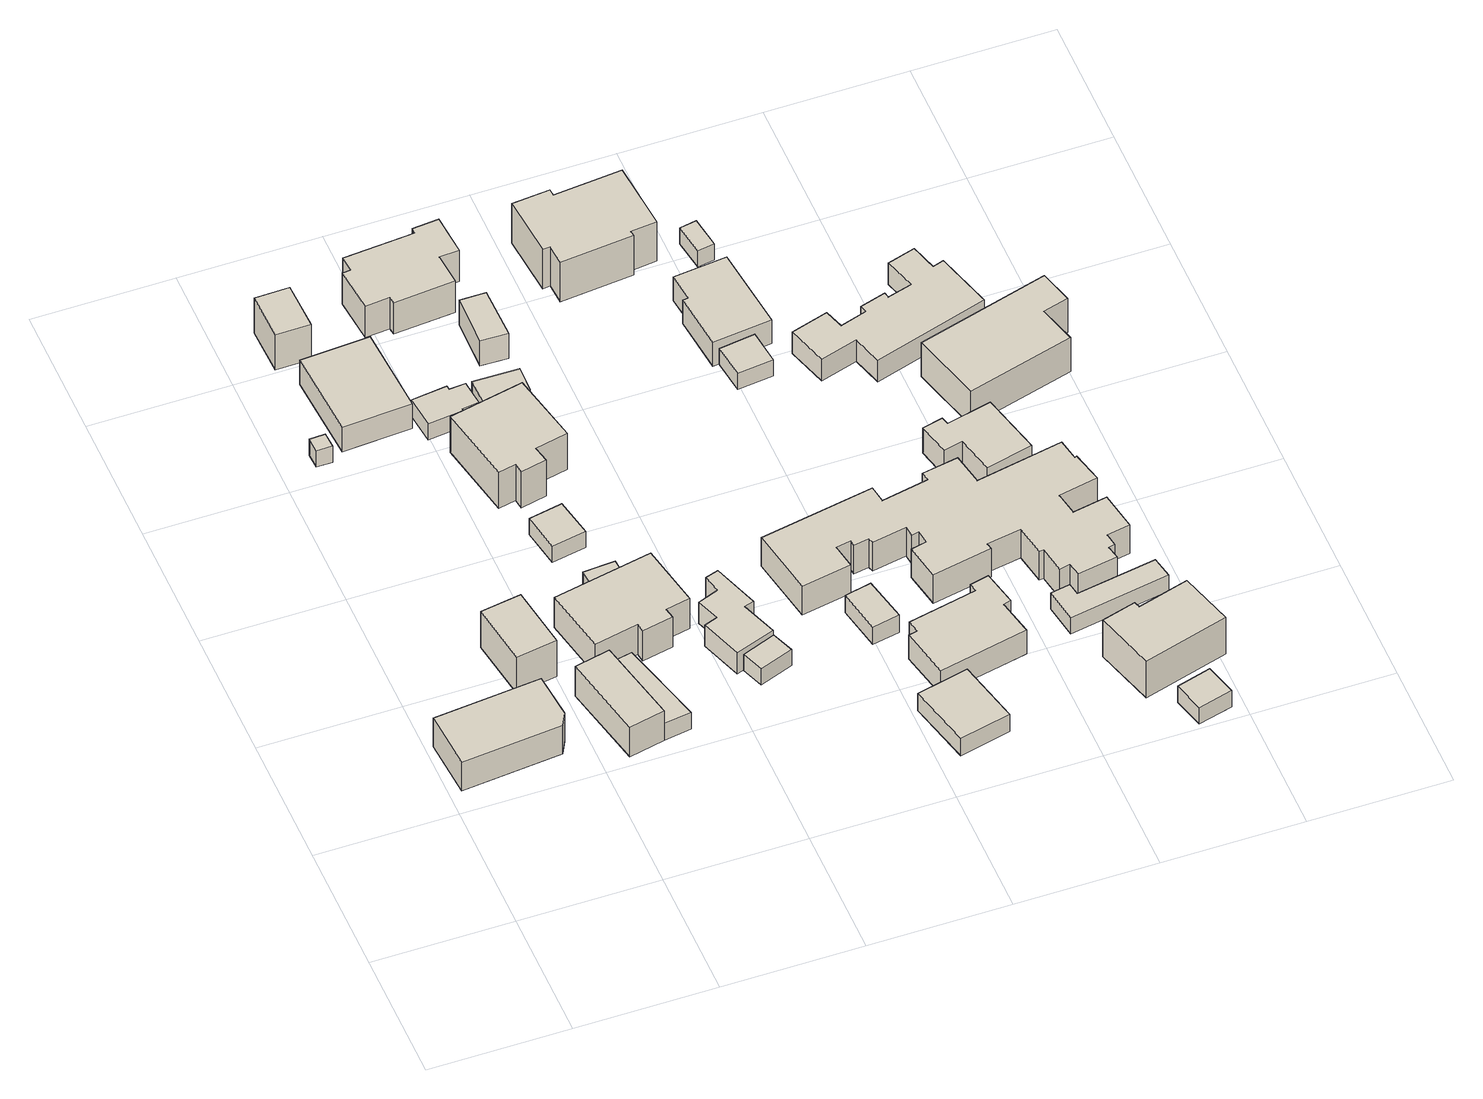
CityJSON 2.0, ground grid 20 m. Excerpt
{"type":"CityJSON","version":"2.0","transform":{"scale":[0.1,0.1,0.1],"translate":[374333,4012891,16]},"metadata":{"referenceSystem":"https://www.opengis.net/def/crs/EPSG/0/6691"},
"CityObjects":{
"building1":{"type":"Building","attributes":{"枝番":1,"利根川水系渡良瀬川洪水浸水想定区域（計画規模）.規模":"L1","利根川水系渡良瀬川洪水浸水想定区域（計画規模）.浸水ランク":"1","利根川水系渡良瀬川洪水浸水想定区域（計画規模）.浸水深":0.09,"利根川水系渡良瀬川洪水浸水想定区域（想定最大規模）.規模":"L2","利根川水系渡良瀬川洪水浸水想定区域（想定最大規模）.浸水ランク":"2","利根川水系渡良瀬川洪水浸水想定区域（想定最大規模）.浸水深":1.22,"利根川水系渡良瀬川洪水浸水想定区域（想定最大規模）.継続時間":89.5,"利根川水系利根川洪水浸水想定区域（計画規模）.規模":"L1","利根川水系利根川洪水浸水想定区域（計画規模）.浸水ランク":"2","利根川水系利根川洪水浸水想定区域（計画規模）.浸水深":2.2,"利根川水系利根川洪水浸水想定区域（想定最大規模）.規模":"L2","利根川水系利根川洪水浸水想定区域（想定最大規模）.浸水ランク":"3","利根川水系利根川洪水浸水想定区域（想定最大規模）.浸水深":4.43,"usage":"411","measuredHeight":7.5,"BuildingDetails.prefecture":"10","BuildingDetails.city":"10207","BuildingDetails.surveyYear":2016},"geometry":[{"type":"Solid","lod":"1","boundaries":[[[[0,1,2,3,4]],[[3,5,6,4]],[[2,7,5,3]],[[1,8,7,2]],[[0,9,8,1]],[[4,6,9,0]],[[5,7,8,9,6]]]]}]},
"building2":{"type":"Building","attributes":{"枝番":1,"利根川水系渡良瀬川洪水浸水想定区域（計画規模）.規模":"L1","利根川水系渡良瀬川洪水浸水想定区域（計画規模）.浸水ランク":"1","利根川水系渡良瀬川洪水浸水想定区域（計画規模）.浸水深":0.26,"利根川水系渡良瀬川洪水浸水想定区域（想定最大規模）.規模":"L2","利根川水系渡良瀬川洪水浸水想定区域（想定最大規模）.浸水ランク":"2","利根川水系渡良瀬川洪水浸水想定区域（想定最大規模）.浸水深":1.82,"利根川水系渡良瀬川洪水浸水想定区域（想定最大規模）.継続時間":138.4,"利根川水系利根川洪水浸水想定区域（計画規模）.規模":"L1","利根川水系利根川洪水浸水想定区域（計画規模）.浸水ランク":"2","利根川水系利根川洪水浸水想定区域（計画規模）.浸水深":2.8,"利根川水系利根川洪水浸水想定区域（想定最大規模）.規模":"L2","利根川水系利根川洪水浸水想定区域（想定最大規模）.浸水ランク":"4","利根川水系利根川洪水浸水想定区域（想定最大規模）.浸水深":5.03,"usage":"411","measuredHeight":7.1,"BuildingDetails.prefecture":"10","BuildingDetails.city":"10207","BuildingDetails.surveyYear":2016},"geometry":[{"type":"Solid","lod":"1","boundaries":[[[[10,11,12,13]],[[12,14,15,13]],[[11,16,14,12]],[[10,17,16,11]],[[13,15,17,10]],[[14,16,17,15]]]]}]},
"building3":{"type":"Building","attributes":{"枝番":1,"利根川水系渡良瀬川洪水浸水想定区域（計画規模）.規模":"L1","利根川水系渡良瀬川洪水浸水想定区域（計画規模）.浸水ランク":"1","利根川水系渡良瀬川洪水浸水想定区域（計画規模）.浸水深":0.4,"利根川水系渡良瀬川洪水浸水想定区域（想定最大規模）.規模":"L2","利根川水系渡良瀬川洪水浸水想定区域（想定最大規模）.浸水ランク":"2","利根川水系渡良瀬川洪水浸水想定区域（想定最大規模）.浸水深":1.82,"利根川水系渡良瀬川洪水浸水想定区域（想定最大規模）.継続時間":142.8,"利根川水系利根川洪水浸水想定区域（計画規模）.規模":"L1","利根川水系利根川洪水浸水想定区域（計画規模）.浸水ランク":"2","利根川水系利根川洪水浸水想定区域（計画規模）.浸水深":2.8,"利根川水系利根川洪水浸水想定区域（想定最大規模）.規模":"L2","利根川水系利根川洪水浸水想定区域（想定最大規模）.浸水ランク":"4","利根川水系利根川洪水浸水想定区域（想定最大規模）.浸水深":5.03,"BuildingDetails.prefecture":"10","BuildingDetails.city":"10207"},"geometry":[{"type":"Solid","lod":"1","boundaries":[[[[18,19,20,21]],[[20,22,23,21]],[[19,24,22,20]],[[18,25,24,19]],[[21,23,25,18]],[[22,24,25,23]]]]}]},
"building4":{"type":"Building","attributes":{"枝番":1,"利根川水系渡良瀬川洪水浸水想定区域（想定最大規模）.規模":"L2","利根川水系渡良瀬川洪水浸水想定区域（想定最大規模）.浸水ランク":"2","利根川水系渡良瀬川洪水浸水想定区域（想定最大規模）.浸水深":1.12,"利根川水系渡良瀬川洪水浸水想定区域（想定最大規模）.継続時間":89.5,"利根川水系利根川洪水浸水想定区域（計画規模）.規模":"L1","利根川水系利根川洪水浸水想定区域（計画規模）.浸水ランク":"2","利根川水系利根川洪水浸水想定区域（計画規模）.浸水深":2.1,"利根川水系利根川洪水浸水想定区域（想定最大規模）.規模":"L2","利根川水系利根川洪水浸水想定区域（想定最大規模）.浸水ランク":"3","利根川水系利根川洪水浸水想定区域（想定最大規模）.浸水深":4.33,"usage":"411","measuredHeight":6.2,"BuildingDetails.prefecture":"10","BuildingDetails.city":"10207","BuildingDetails.surveyYear":2016},"geometry":[{"type":"Solid","lod":"1","boundaries":[[[[26,27,28,29]],[[28,30,31,29]],[[27,32,30,28]],[[26,33,32,27]],[[29,31,33,26]],[[30,32,33,31]]]]}]},
"building5":{"type":"Building","attributes":{"枝番":1,"利根川水系渡良瀬川洪水浸水想定区域（想定最大規模）.規模":"L2","利根川水系渡良瀬川洪水浸水想定区域（想定最大規模）.浸水ランク":"2","利根川水系渡良瀬川洪水浸水想定区域（想定最大規模）.浸水深":1.22,"利根川水系渡良瀬川洪水浸水想定区域（想定最大規模）.継続時間":89.5,"利根川水系利根川洪水浸水想定区域（計画規模）.規模":"L1","利根川水系利根川洪水浸水想定区域（計画規模）.浸水ランク":"2","利根川水系利根川洪水浸水想定区域（計画規模）.浸水深":2.2,"利根川水系利根川洪水浸水想定区域（想定最大規模）.規模":"L2","利根川水系利根川洪水浸水想定区域（想定最大規模）.浸水ランク":"3","利根川水系利根川洪水浸水想定区域（想定最大規模）.浸水深":4.43,"usage":"411","measuredHeight":3.5,"BuildingDetails.prefecture":"10","BuildingDetails.city":"10207","BuildingDetails.surveyYear":2016},"geometry":[{"type":"Solid","lod":"1","boundaries":[[[[27,34,35,28]],[[35,36,37,28]],[[34,38,36,35]],[[27,39,38,34]],[[28,37,39,27]],[[36,38,39,37]]]]}]},
"building6":{"type":"Building","attributes":{"枝番":1,"利根川水系渡良瀬川洪水浸水想定区域（計画規模）.規模":"L1","利根川水系渡良瀬川洪水浸水想定区域（計画規模）.浸水ランク":"1","利根川水系渡良瀬川洪水浸水想定区域（計画規模）.浸水深":0.33,"利根川水系渡良瀬川洪水浸水想定区域（想定最大規模）.規模":"L2","利根川水系渡良瀬川洪水浸水想定区域（想定最大規模）.浸水ランク":"2","利根川水系渡良瀬川洪水浸水想定区域（想定最大規模）.浸水深":1.72,"利根川水系渡良瀬川洪水浸水想定区域（想定最大規模）.継続時間":103.8,"利根川水系利根川洪水浸水想定区域（計画規模）.規模":"L1","利根川水系利根川洪水浸水想定区域（計画規模）.浸水ランク":"2","利根川水系利根川洪水浸水想定区域（計画規模）.浸水深":2.7,"利根川水系利根川洪水浸水想定区域（想定最大規模）.規模":"L2","利根川水系利根川洪水浸水想定区域（想定最大規模）.浸水ランク":"3","利根川水系利根川洪水浸水想定区域（想定最大規模）.浸水深":4.93,"usage":"411","measuredHeight":7.7,"BuildingDetails.prefecture":"10","BuildingDetails.city":"10207","BuildingDetails.surveyYear":2016},"geometry":[{"type":"Solid","lod":"1","boundaries":[[[[40,41,42,43]],[[42,44,45,43]],[[41,46,44,42]],[[40,47,46,41]],[[43,45,47,40]],[[44,46,47,45]]]]}]},
"building7":{"type":"Building","attributes":{"枝番":1,"利根川水系渡良瀬川洪水浸水想定区域（計画規模）.規模":"L1","利根川水系渡良瀬川洪水浸水想定区域（計画規模）.浸水ランク":"1","利根川水系渡良瀬川洪水浸水想定区域（計画規模）.浸水深":0.13,"利根川水系渡良瀬川洪水浸水想定区域（想定最大規模）.規模":"L2","利根川水系渡良瀬川洪水浸水想定区域（想定最大規模）.浸水ランク":"2","利根川水系渡良瀬川洪水浸水想定区域（想定最大規模）.浸水深":1.52,"利根川水系渡良瀬川洪水浸水想定区域（想定最大規模）.継続時間":103.8,"利根川水系利根川洪水浸水想定区域（計画規模）.規模":"L1","利根川水系利根川洪水浸水想定区域（計画規模）.浸水ランク":"2","利根川水系利根川洪水浸水想定区域（計画規模）.浸水深":2.5,"利根川水系利根川洪水浸水想定区域（想定最大規模）.規模":"L2","利根川水系利根川洪水浸水想定区域（想定最大規模）.浸水ランク":"3","利根川水系利根川洪水浸水想定区域（想定最大規模）.浸水深":4.73,"usage":"411","measuredHeight":5.7,"BuildingDetails.prefecture":"10","BuildingDetails.city":"10207","BuildingDetails.surveyYear":2016},"geometry":[{"type":"Solid","lod":"1","boundaries":[[[[48,49,50,51]],[[50,52,53,51]],[[49,54,52,50]],[[48,55,54,49]],[[51,53,55,48]],[[52,54,55,53]]]]}]},
"building8":{"type":"Building","attributes":{"枝番":1,"利根川水系渡良瀬川洪水浸水想定区域（計画規模）.規模":"L1","利根川水系渡良瀬川洪水浸水想定区域（計画規模）.浸水ランク":"1","利根川水系渡良瀬川洪水浸水想定区域（計画規模）.浸水深":0.06,"利根川水系渡良瀬川洪水浸水想定区域（想定最大規模）.規模":"L2","利根川水系渡良瀬川洪水浸水想定区域（想定最大規模）.浸水ランク":"2","利根川水系渡良瀬川洪水浸水想定区域（想定最大規模）.浸水深":1.62,"利根川水系渡良瀬川洪水浸水想定区域（想定最大規模）.継続時間":106.3,"利根川水系利根川洪水浸水想定区域（計画規模）.規模":"L1","利根川水系利根川洪水浸水想定区域（計画規模）.浸水ランク":"2","利根川水系利根川洪水浸水想定区域（計画規模）.浸水深":2.6,"利根川水系利根川洪水浸水想定区域（想定最大規模）.規模":"L2","利根川水系利根川洪水浸水想定区域（想定最大規模）.浸水ランク":"3","利根川水系利根川洪水浸水想定区域（想定最大規模）.浸水深":4.83,"usage":"411","measuredHeight":7.8,"BuildingDetails.prefecture":"10","BuildingDetails.city":"10207","BuildingDetails.surveyYear":2016},"geometry":[{"type":"Solid","lod":"1","boundaries":[[[[56,57,58,59,60,61,62,63]],[[62,64,65,63]],[[61,66,64,62]],[[60,67,66,61]],[[59,68,67,60]],[[58,69,68,59]],[[57,70,69,58]],[[56,71,70,57]],[[63,65,71,56]],[[64,66,67,68,69,70,71,65]]]]}]},
"building9":{"type":"Building","attributes":{"枝番":1,"利根川水系渡良瀬川洪水浸水想定区域（計画規模）.規模":"L1","利根川水系渡良瀬川洪水浸水想定区域（計画規模）.浸水ランク":"1","利根川水系渡良瀬川洪水浸水想定区域（計画規模）.浸水深":0.17,"利根川水系渡良瀬川洪水浸水想定区域（想定最大規模）.規模":"L2","利根川水系渡良瀬川洪水浸水想定区域（想定最大規模）.浸水ランク":"2","利根川水系渡良瀬川洪水浸水想定区域（想定最大規模）.浸水深":1.72,"利根川水系渡良瀬川洪水浸水想定区域（想定最大規模）.継続時間":106.3,"利根川水系利根川洪水浸水想定区域（計画規模）.規模":"L1","利根川水系利根川洪水浸水想定区域（計画規模）.浸水ランク":"2","利根川水系利根川洪水浸水想定区域（計画規模）.浸水深":2.7,"利根川水系利根川洪水浸水想定区域（想定最大規模）.規模":"L2","利根川水系利根川洪水浸水想定区域（想定最大規模）.浸水ランク":"3","利根川水系利根川洪水浸水想定区域（想定最大規模）.浸水深":4.93,"measuredHeight":3.7,"BuildingDetails.prefecture":"10","BuildingDetails.city":"10207"},"geometry":[{"type":"Solid","lod":"1","boundaries":[[[[72,73,74,75]],[[74,76,77,75]],[[73,78,76,74]],[[72,79,78,73]],[[75,77,79,72]],[[76,78,79,77]]]]}]},
"building10":{"type":"Building","attributes":{"枝番":1,"利根川水系渡良瀬川洪水浸水想定区域（計画規模）.規模":"L1","利根川水系渡良瀬川洪水浸水想定区域（計画規模）.浸水ランク":"1","利根川水系渡良瀬川洪水浸水想定区域（計画規模）.浸水深":0.21,"利根川水系渡良瀬川洪水浸水想定区域（想定最大規模）.規模":"L2","利根川水系渡良瀬川洪水浸水想定区域（想定最大規模）.浸水ランク":"2","利根川水系渡良瀬川洪水浸水想定区域（想定最大規模）.浸水深":1.72,"利根川水系渡良瀬川洪水浸水想定区域（想定最大規模）.継続時間":138.4,"利根川水系利根川洪水浸水想定区域（計画規模）.規模":"L1","利根川水系利根川洪水浸水想定区域（計画規模）.浸水ランク":"2","利根川水系利根川洪水浸水想定区域（計画規模）.浸水深":2.7,"利根川水系利根川洪水浸水想定区域（想定最大規模）.規模":"L2","利根川水系利根川洪水浸水想定区域（想定最大規模）.浸水ランク":"3","利根川水系利根川洪水浸水想定区域（想定最大規模）.浸水深":4.93,"usage":"411","BuildingDetails.prefecture":"10","BuildingDetails.city":"10207","BuildingDetails.surveyYear":2016},"geometry":[{"type":"Solid","lod":"1","boundaries":[[[[80,81,82,83]],[[82,84,85,83]],[[81,86,84,82]],[[80,87,86,81]],[[83,85,87,80]],[[84,86,87,85]]]]}]},
"building11":{"type":"Building","attributes":{"枝番":1,"利根川水系渡良瀬川洪水浸水想定区域（計画規模）.規模":"L1","利根川水系渡良瀬川洪水浸水想定区域（計画規模）.浸水ランク":"1","利根川水系渡良瀬川洪水浸水想定区域（計画規模）.浸水深":0.02,"利根川水系渡良瀬川洪水浸水想定区域（想定最大規模）.規模":"L2","利根川水系渡良瀬川洪水浸水想定区域（想定最大規模）.浸水ランク":"2","利根川水系渡良瀬川洪水浸水想定区域（想定最大規模）.浸水深":1.42,"利根川水系渡良瀬川洪水浸水想定区域（想定最大規模）.継続時間":142.8,"利根川水系利根川洪水浸水想定区域（計画規模）.規模":"L1","利根川水系利根川洪水浸水想定区域（計画規模）.浸水ランク":"2","利根川水系利根川洪水浸水想定区域（計画規模）.浸水深":2.4,"利根川水系利根川洪水浸水想定区域（想定最大規模）.規模":"L2","利根川水系利根川洪水浸水想定区域（想定最大規模）.浸水ランク":"3","利根川水系利根川洪水浸水想定区域（想定最大規模）.浸水深":4.63,"usage":"411","measuredHeight":3.2,"BuildingDetails.prefecture":"10","BuildingDetails.city":"10207","BuildingDetails.surveyYear":2016},"geometry":[{"type":"Solid","lod":"1","boundaries":[[[[88,89,90,91,92,93,94,95]],[[94,96,97,95]],[[93,98,96,94]],[[92,99,98,93]],[[91,100,99,92]],[[90,101,100,91]],[[89,102,101,90]],[[88,103,102,89]],[[95,97,103,88]],[[96,98,99,100,101,102,103,97]]]]}]},
"building12":{"type":"Building","attributes":{"枝番":1,"利根川水系渡良瀬川洪水浸水想定区域（計画規模）.規模":"L1","利根川水系渡良瀬川洪水浸水想定区域（計画規模）.浸水ランク":"1","利根川水系渡良瀬川洪水浸水想定区域（計画規模）.浸水深":0.02,"利根川水系渡良瀬川洪水浸水想定区域（想定最大規模）.規模":"L2","利根川水系渡良瀬川洪水浸水想定区域（想定最大規模）.浸水ランク":"2","利根川水系渡良瀬川洪水浸水想定区域（想定最大規模）.浸水深":1.32,"利根川水系渡良瀬川洪水浸水想定区域（想定最大規模）.継続時間":142.8,"利根川水系利根川洪水浸水想定区域（計画規模）.規模":"L1","利根川水系利根川洪水浸水想定区域（計画規模）.浸水ランク":"2","利根川水系利根川洪水浸水想定区域（計画規模）.浸水深":2.3,"利根川水系利根川洪水浸水想定区域（想定最大規模）.規模":"L2","利根川水系利根川洪水浸水想定区域（想定最大規模）.浸水ランク":"3","利根川水系利根川洪水浸水想定区域（想定最大規模）.浸水深":4.53,"usage":"411","measuredHeight":7.8,"BuildingDetails.prefecture":"10","BuildingDetails.city":"10207","BuildingDetails.surveyYear":2016},"geometry":[{"type":"Solid","lod":"1","boundaries":[[[[104,105,106,107,108,109,110,111]],[[110,112,113,111]],[[109,114,112,110]],[[108,115,114,109]],[[107,116,115,108]],[[106,117,116,107]],[[105,118,117,106]],[[104,119,118,105]],[[111,113,119,104]],[[112,114,115,116,117,118,119,113]]]]}]},
"building13":{"type":"Building","attributes":{"枝番":1,"利根川水系渡良瀬川洪水浸水想定区域（想定最大規模）.規模":"L2","利根川水系渡良瀬川洪水浸水想定区域（想定最大規模）.浸水ランク":"2","利根川水系渡良瀬川洪水浸水想定区域（想定最大規模）.浸水深":1.22,"利根川水系渡良瀬川洪水浸水想定区域（想定最大規模）.継続時間":91.2,"利根川水系利根川洪水浸水想定区域（計画規模）.規模":"L1","利根川水系利根川洪水浸水想定区域（計画規模）.浸水ランク":"2","利根川水系利根川洪水浸水想定区域（計画規模）.浸水深":2.2,"利根川水系利根川洪水浸水想定区域（想定最大規模）.規模":"L2","利根川水系利根川洪水浸水想定区域（想定最大規模）.浸水ランク":"3","利根川水系利根川洪水浸水想定区域（想定最大規模）.浸水深":4.43,"BuildingDetails.prefecture":"10","BuildingDetails.city":"10207"},"geometry":[{"type":"Solid","lod":"1","boundaries":[[[[120,121,122,123]],[[122,124,125,123]],[[121,126,124,122]],[[120,127,126,121]],[[123,125,127,120]],[[124,126,127,125]]]]}]},
"building14":{"type":"Building","attributes":{"枝番":1,"利根川水系渡良瀬川洪水浸水想定区域（想定最大規模）.規模":"L2","利根川水系渡良瀬川洪水浸水想定区域（想定最大規模）.浸水ランク":"2","利根川水系渡良瀬川洪水浸水想定区域（想定最大規模）.浸水深":1.32,"利根川水系渡良瀬川洪水浸水想定区域（想定最大規模）.継続時間":91.2,"利根川水系利根川洪水浸水想定区域（計画規模）.規模":"L1","利根川水系利根川洪水浸水想定区域（計画規模）.浸水ランク":"2","利根川水系利根川洪水浸水想定区域（計画規模）.浸水深":2.3,"利根川水系利根川洪水浸水想定区域（想定最大規模）.規模":"L2","利根川水系利根川洪水浸水想定区域（想定最大規模）.浸水ランク":"3","利根川水系利根川洪水浸水想定区域（想定最大規模）.浸水深":4.53,"usage":"451","measuredHeight":4.3,"BuildingDetails.prefecture":"10","BuildingDetails.city":"10207","BuildingDetails.surveyYear":2016},"geometry":[{"type":"Solid","lod":"1","boundaries":[[[[128,129,130,131,132,133,134,135,136,137]],[[136,138,139,137]],[[135,140,138,136]],[[134,141,140,135]],[[133,142,141,134]],[[132,143,142,133]],[[131,144,143,132]],[[130,145,144,131]],[[129,146,145,130]],[[128,147,146,129]],[[137,139,147,128]],[[138,140,141,142,143,144,145,146,147,139]]]]}]},
"building15":{"type":"Building","attributes":{"枝番":1,"利根川水系渡良瀬川洪水浸水想定区域（計画規模）.規模":"L1","利根川水系渡良瀬川洪水浸水想定区域（想定最大規模）.規模":"L2","利根川水系渡良瀬川洪水浸水想定区域（想定最大規模）.浸水ランク":"2","利根川水系渡良瀬川洪水浸水想定区域（想定最大規模）.浸水深":1.42,"利根川水系渡良瀬川洪水浸水想定区域（想定最大規模）.継続時間":77.6,"利根川水系利根川洪水浸水想定区域（計画規模）.規模":"L1","利根川水系利根川洪水浸水想定区域（計画規模）.浸水ランク":"2","利根川水系利根川洪水浸水想定区域（計画規模）.浸水深":2.4,"利根川水系利根川洪水浸水想定区域（想定最大規模）.規模":"L2","利根川水系利根川洪水浸水想定区域（想定最大規模）.浸水ランク":"3","利根川水系利根川洪水浸水想定区域（想定最大規模）.浸水深":4.63,"usage":"411","measuredHeight":3.5,"BuildingDetails.prefecture":"10","BuildingDetails.city":"10207","BuildingDetails.surveyYear":2016},"geometry":[{"type":"Solid","lod":"1","boundaries":[[[[148,149,150,151]],[[150,152,153,151]],[[149,154,152,150]],[[148,155,154,149]],[[151,153,155,148]],[[152,154,155,153]]]]}]},
"building16":{"type":"Building","attributes":{"枝番":1,"利根川水系渡良瀬川洪水浸水想定区域（計画規模）.規模":"L1","利根川水系渡良瀬川洪水浸水想定区域（計画規模）.浸水ランク":"1","利根川水系渡良瀬川洪水浸水想定区域（計画規模）.浸水深":0.24,"利根川水系渡良瀬川洪水浸水想定区域（想定最大規模）.規模":"L2","利根川水系渡良瀬川洪水浸水想定区域（想定最大規模）.浸水ランク":"2","利根川水系渡良瀬川洪水浸水想定区域（想定最大規模）.浸水深":1.62,"利根川水系渡良瀬川洪水浸水想定区域（想定最大規模）.継続時間":103.8,"利根川水系利根川洪水浸水想定区域（計画規模）.規模":"L1","利根川水系利根川洪水浸水想定区域（計画規模）.浸水ランク":"2","利根川水系利根川洪水浸水想定区域（計画規模）.浸水深":2.6,"利根川水系利根川洪水浸水想定区域（想定最大規模）.規模":"L2","利根川水系利根川洪水浸水想定区域（想定最大規模）.浸水ランク":"3","利根川水系利根川洪水浸水想定区域（想定最大規模）.浸水深":4.83,"usage":"411","measuredHeight":7.5,"BuildingDetails.prefecture":"10","BuildingDetails.city":"10207","BuildingDetails.surveyYear":2016},"geometry":[{"type":"Solid","lod":"1","boundaries":[[[[156,157,158,159,160,161,162,163,164,165,166,167]],[[166,168,169,167]],[[165,170,168,166]],[[164,171,170,165]],[[163,172,171,164]],[[162,173,172,163]],[[161,174,173,162]],[[160,175,174,161]],[[159,176,175,160]],[[158,177,176,159]],[[157,178,177,158]],[[156,179,178,157]],[[167,169,179,156]],[[168,170,171,172,173,174,175,176,177,178,179,169]]]]}]},
"building17":{"type":"Building","attributes":{"枝番":1,"利根川水系渡良瀬川洪水浸水想定区域（想定最大規模）.規模":"L2","利根川水系渡良瀬川洪水浸水想定区域（想定最大規模）.浸水ランク":"2","利根川水系渡良瀬川洪水浸水想定区域（想定最大規模）.浸水深":1.32,"利根川水系渡良瀬川洪水浸水想定区域（想定最大規模）.継続時間":81.7,"利根川水系利根川洪水浸水想定区域（計画規模）.規模":"L1","利根川水系利根川洪水浸水想定区域（計画規模）.浸水ランク":"2","利根川水系利根川洪水浸水想定区域（計画規模）.浸水深":2.3,"利根川水系利根川洪水浸水想定区域（想定最大規模）.規模":"L2","利根川水系利根川洪水浸水想定区域（想定最大規模）.浸水ランク":"3","利根川水系利根川洪水浸水想定区域（想定最大規模）.浸水深":4.53,"usage":"411","measuredHeight":4.9,"BuildingDetails.prefecture":"10","BuildingDetails.city":"10207","BuildingDetails.surveyYear":2016},"geometry":[{"type":"Solid","lod":"1","boundaries":[[[[180,181,182,183]],[[182,184,185,183]],[[181,186,184,182]],[[180,187,186,181]],[[183,185,187,180]],[[184,186,187,185]]]]}]},
"building18":{"type":"Building","attributes":{"枝番":1,"利根川水系渡良瀬川洪水浸水想定区域（計画規模）.規模":"L1","利根川水系渡良瀬川洪水浸水想定区域（計画規模）.浸水ランク":"1","利根川水系渡良瀬川洪水浸水想定区域（計画規模）.浸水深":0.02,"利根川水系渡良瀬川洪水浸水想定区域（想定最大規模）.規模":"L2","利根川水系渡良瀬川洪水浸水想定区域（想定最大規模）.浸水ランク":"2","利根川水系渡良瀬川洪水浸水想定区域（想定最大規模）.浸水深":1.12,"利根川水系渡良瀬川洪水浸水想定区域（想定最大規模）.継続時間":94.5,"利根川水系利根川洪水浸水想定区域（計画規模）.規模":"L1","利根川水系利根川洪水浸水想定区域（計画規模）.浸水ランク":"2","利根川水系利根川洪水浸水想定区域（計画規模）.浸水深":2.1,"利根川水系利根川洪水浸水想定区域（想定最大規模）.規模":"L2","利根川水系利根川洪水浸水想定区域（想定最大規模）.浸水ランク":"3","利根川水系利根川洪水浸水想定区域（想定最大規模）.浸水深":4.33,"usage":"411","measuredHeight":4,"BuildingDetails.prefecture":"10","BuildingDetails.city":"10207","BuildingDetails.surveyYear":2016},"geometry":[{"type":"Solid","lod":"1","boundaries":[[[[188,189,190,191]],[[190,192,193,191]],[[189,194,192,190]],[[188,195,194,189]],[[191,193,195,188]],[[192,194,195,193]]]]}]},
"building19":{"type":"Building","attributes":{"枝番":1,"利根川水系渡良瀬川洪水浸水想定区域（想定最大規模）.規模":"L2","利根川水系渡良瀬川洪水浸水想定区域（想定最大規模）.浸水ランク":"2","利根川水系渡良瀬川洪水浸水想定区域（想定最大規模）.浸水深":0.92,"利根川水系渡良瀬川洪水浸水想定区域（想定最大規模）.継続時間":32,"利根川水系利根川洪水浸水想定区域（計画規模）.規模":"L1","利根川水系利根川洪水浸水想定区域（計画規模）.浸水ランク":"2","利根川水系利根川洪水浸水想定区域（計画規模）.浸水深":1.9,"利根川水系利根川洪水浸水想定区域（想定最大規模）.規模":"L2","利根川水系利根川洪水浸水想定区域（想定最大規模）.浸水ランク":"3","利根川水系利根川洪水浸水想定区域（想定最大規模）.浸水深":4.13,"usage":"411","measuredHeight":3.5,"BuildingDetails.prefecture":"10","BuildingDetails.city":"10207","BuildingDetails.surveyYear":2016},"geometry":[{"type":"Solid","lod":"1","boundaries":[[[[196,197,198,199]],[[198,200,201,199]],[[197,202,200,198]],[[196,203,202,197]],[[199,201,203,196]],[[200,202,203,201]]]]}]},
"building20":{"type":"Building","attributes":{"枝番":1,"利根川水系渡良瀬川洪水浸水想定区域（計画規模）.規模":"L1","利根川水系渡良瀬川洪水浸水想定区域（想定最大規模）.規模":"L2","利根川水系渡良瀬川洪水浸水想定区域（想定最大規模）.浸水ランク":"2","利根川水系渡良瀬川洪水浸水想定区域（想定最大規模）.浸水深":1.02,"利根川水系渡良瀬川洪水浸水想定区域（想定最大規模）.継続時間":32,"利根川水系利根川洪水浸水想定区域（計画規模）.規模":"L1","利根川水系利根川洪水浸水想定区域（計画規模）.浸水ランク":"2","利根川水系利根川洪水浸水想定区域（計画規模）.浸水深":2,"利根川水系利根川洪水浸水想定区域（想定最大規模）.規模":"L2","利根川水系利根川洪水浸水想定区域（想定最大規模）.浸水ランク":"3","利根川水系利根川洪水浸水想定区域（想定最大規模）.浸水深":4.23,"usage":"411","measuredHeight":7.3,"BuildingDetails.prefecture":"10","BuildingDetails.city":"10207","BuildingDetails.surveyYear":2016},"geometry":[{"type":"Solid","lod":"1","boundaries":[[[[204,205,206,207,208,209,210,211,212,213]],[[212,214,215,213]],[[211,216,214,212]],[[210,217,216,211]],[[209,218,217,210]],[[208,219,218,209]],[[207,220,219,208]],[[206,221,220,207]],[[205,222,221,206]],[[204,223,222,205]],[[213,215,223,204]],[[214,216,217,218,219,220,221,222,223,215]]]]}]},
"building21":{"type":"Building","attributes":{"枝番":1,"利根川水系渡良瀬川洪水浸水想定区域（計画規模）.規模":"L1","利根川水系渡良瀬川洪水浸水想定区域（計画規模）.浸水ランク":"1","利根川水系渡良瀬川洪水浸水想定区域（計画規模）.浸水深":0.06,"利根川水系渡良瀬川洪水浸水想定区域（想定最大規模）.規模":"L2","利根川水系渡良瀬川洪水浸水想定区域（想定最大規模）.浸水ランク":"2","利根川水系渡良瀬川洪水浸水想定区域（想定最大規模）.浸水深":1.22,"利根川水系渡良瀬川洪水浸水想定区域（想定最大規模）.継続時間":81.7,"利根川水系利根川洪水浸水想定区域（計画規模）.規模":"L1","利根川水系利根川洪水浸水想定区域（計画規模）.浸水ランク":"2","利根川水系利根川洪水浸水想定区域（計画規模）.浸水深":2.2,"利根川水系利根川洪水浸水想定区域（想定最大規模）.規模":"L2","利根川水系利根川洪水浸水想定区域（想定最大規模）.浸水ランク":"3","利根川水系利根川洪水浸水想定区域（想定最大規模）.浸水深":4.43,"usage":"411","measuredHeight":8.7,"BuildingDetails.prefecture":"10","BuildingDetails.city":"10207","BuildingDetails.surveyYear":2016},"geometry":[{"type":"Solid","lod":"1","boundaries":[[[[224,225,226,227,228,229,230,231,232,233]],[[232,234,235,233]],[[231,236,234,232]],[[230,237,236,231]],[[229,238,237,230]],[[228,239,238,229]],[[227,240,239,228]],[[226,241,240,227]],[[225,242,241,226]],[[224,243,242,225]],[[233,235,243,224]],[[234,236,237,238,239,240,241,242,243,235]]]]}]},
"building22":{"type":"Building","attributes":{"枝番":1,"利根川水系渡良瀬川洪水浸水想定区域（計画規模）.規模":"L1","利根川水系渡良瀬川洪水浸水想定区域（計画規模）.浸水ランク":"1","利根川水系渡良瀬川洪水浸水想定区域（計画規模）.浸水深":0.07,"利根川水系渡良瀬川洪水浸水想定区域（想定最大規模）.規模":"L2","利根川水系渡良瀬川洪水浸水想定区域（想定最大規模）.浸水ランク":"2","利根川水系渡良瀬川洪水浸水想定区域（想定最大規模）.浸水深":1.12,"利根川水系渡良瀬川洪水浸水想定区域（想定最大規模）.継続時間":20.4,"利根川水系利根川洪水浸水想定区域（計画規模）.規模":"L1","利根川水系利根川洪水浸水想定区域（計画規模）.浸水ランク":"2","利根川水系利根川洪水浸水想定区域（計画規模）.浸水深":2.1,"利根川水系利根川洪水浸水想定区域（想定最大規模）.規模":"L2","利根川水系利根川洪水浸水想定区域（想定最大規模）.浸水ランク":"3","利根川水系利根川洪水浸水想定区域（想定最大規模）.浸水深":4.33,"usage":"411","measuredHeight":7,"BuildingDetails.prefecture":"10","BuildingDetails.city":"10207","BuildingDetails.surveyYear":2016},"geometry":[{"type":"Solid","lod":"1","boundaries":[[[[244,245,246,247,248,249,250,251,252,253,254,255,256,257,258,259,260,261,262,263,264,265,266,267,268,269,270,271,272,273,274,275,276,277,278,279,280,281,282,283]],[[282,284,285,283]],[[281,286,284,282]],[[280,287,286,281]],[[279,288,287,280]],[[278,289,288,279]],[[277,290,289,278]],[[276,291,290,277]],[[275,292,291,276]],[[274,293,292,275]],[[273,294,293,274]],[[272,295,294,273]],[[271,296,295,272]],[[270,297,296,271]],[[269,298,297,270]],[[268,299,298,269]],[[267,300,299,268]],[[266,301,300,267]],[[265,302,301,266]],[[264,303,302,265]],[[263,304,303,264]],[[262,305,304,263]],[[261,306,305,262]],[[260,307,306,261]],[[259,308,307,260]],[[258,309,308,259]],[[257,310,309,258]],[[256,311,310,257]],[[255,312,311,256]],[[254,313,312,255]],[[253,314,313,254]],[[252,315,314,253]],[[251,316,315,252]],[[250,317,316,251]],[[249,318,317,250]],[[248,319,318,249]],[[247,320,319,248]],[[246,321,320,247]],[[245,322,321,246]],[[244,323,322,245]],[[283,285,323,244]],[[284,286,287,288,289,290,291,292,293,294,295,296,297,298,299,300,301,302,303,304,305,306,307,308,309,310,311,312,313,314,315,316,317,318,319,320,321,322,323,285]]]]}]},
"building23":{"type":"Building","attributes":{"枝番":1,"利根川水系渡良瀬川洪水浸水想定区域（想定最大規模）.規模":"L2","利根川水系渡良瀬川洪水浸水想定区域（想定最大規模）.浸水ランク":"2","利根川水系渡良瀬川洪水浸水想定区域（想定最大規模）.浸水深":1.02,"利根川水系渡良瀬川洪水浸水想定区域（想定最大規模）.継続時間":28.6,"利根川水系利根川洪水浸水想定区域（計画規模）.規模":"L1","利根川水系利根川洪水浸水想定区域（計画規模）.浸水ランク":"2","利根川水系利根川洪水浸水想定区域（計画規模）.浸水深":2,"利根川水系利根川洪水浸水想定区域（想定最大規模）.規模":"L2","利根川水系利根川洪水浸水想定区域（想定最大規模）.浸水ランク":"3","利根川水系利根川洪水浸水想定区域（想定最大規模）.浸水深":4.23,"measuredHeight":3.2,"BuildingDetails.prefecture":"10","BuildingDetails.city":"10207"},"geometry":[{"type":"Solid","lod":"1","boundaries":[[[[324,325,326,327]],[[326,328,329,327]],[[325,330,328,326]],[[324,331,330,325]],[[327,329,331,324]],[[328,330,331,329]]]]}]},
"building24":{"type":"Building","attributes":{"枝番":1,"利根川水系渡良瀬川洪水浸水想定区域（想定最大規模）.規模":"L2","利根川水系渡良瀬川洪水浸水想定区域（想定最大規模）.浸水ランク":"2","利根川水系渡良瀬川洪水浸水想定区域（想定最大規模）.浸水深":1.22,"利根川水系渡良瀬川洪水浸水想定区域（想定最大規模）.継続時間":30.9,"利根川水系利根川洪水浸水想定区域（計画規模）.規模":"L1","利根川水系利根川洪水浸水想定区域（計画規模）.浸水ランク":"2","利根川水系利根川洪水浸水想定区域（計画規模）.浸水深":2.2,"利根川水系利根川洪水浸水想定区域（想定最大規模）.規模":"L2","利根川水系利根川洪水浸水想定区域（想定最大規模）.浸水ランク":"3","利根川水系利根川洪水浸水想定区域（想定最大規模）.浸水深":4.43,"usage":"411","measuredHeight":4.9,"BuildingDetails.prefecture":"10","BuildingDetails.city":"10207","BuildingDetails.surveyYear":2016},"geometry":[{"type":"Solid","lod":"1","boundaries":[[[[332,333,334,335,336,337]],[[336,338,339,337]],[[335,340,338,336]],[[334,341,340,335]],[[333,342,341,334]],[[332,343,342,333]],[[337,339,343,332]],[[338,340,341,342,343,339]]]]}]},
"building25":{"type":"Building","attributes":{"枝番":1,"利根川水系渡良瀬川洪水浸水想定区域（想定最大規模）.規模":"L2","利根川水系渡良瀬川洪水浸水想定区域（想定最大規模）.浸水ランク":"2","利根川水系渡良瀬川洪水浸水想定区域（想定最大規模）.浸水深":1.02,"利根川水系渡良瀬川洪水浸水想定区域（想定最大規模）.継続時間":30.9,"利根川水系利根川洪水浸水想定区域（計画規模）.規模":"L1","利根川水系利根川洪水浸水想定区域（計画規模）.浸水ランク":"2","利根川水系利根川洪水浸水想定区域（計画規模）.浸水深":2,"利根川水系利根川洪水浸水想定区域（想定最大規模）.規模":"L2","利根川水系利根川洪水浸水想定区域（想定最大規模）.浸水ランク":"3","利根川水系利根川洪水浸水想定区域（想定最大規模）.浸水深":4.23,"usage":"411","BuildingDetails.prefecture":"10","BuildingDetails.city":"10207","BuildingDetails.surveyYear":2016},"geometry":[{"type":"Solid","lod":"1","boundaries":[[[[344,345,346,347]],[[346,348,349,347]],[[345,350,348,346]],[[344,351,350,345]],[[347,349,351,344]],[[348,350,351,349]]]]}]},
"building26":{"type":"Building","attributes":{"枝番":1,"利根川水系渡良瀬川洪水浸水想定区域（想定最大規模）.規模":"L2","利根川水系渡良瀬川洪水浸水想定区域（想定最大規模）.浸水ランク":"2","利根川水系渡良瀬川洪水浸水想定区域（想定最大規模）.浸水深":1.02,"利根川水系渡良瀬川洪水浸水想定区域（想定最大規模）.継続時間":20.4,"利根川水系利根川洪水浸水想定区域（計画規模）.規模":"L1","利根川水系利根川洪水浸水想定区域（計画規模）.浸水ランク":"2","利根川水系利根川洪水浸水想定区域（計画規模）.浸水深":2,"利根川水系利根川洪水浸水想定区域（想定最大規模）.規模":"L2","利根川水系利根川洪水浸水想定区域（想定最大規模）.浸水ランク":"3","利根川水系利根川洪水浸水想定区域（想定最大規模）.浸水深":4.23,"BuildingDetails.prefecture":"10","BuildingDetails.city":"10207"},"geometry":[{"type":"Solid","lod":"1","boundaries":[[[[352,353,354,355]],[[354,356,357,355]],[[353,358,356,354]],[[352,359,358,353]],[[355,357,359,352]],[[356,358,359,357]]]]}]},
"building27":{"type":"Building","attributes":{"枝番":1,"利根川水系渡良瀬川洪水浸水想定区域（計画規模）.規模":"L1","利根川水系渡良瀬川洪水浸水想定区域（計画規模）.浸水ランク":"2","利根川水系渡良瀬川洪水浸水想定区域（計画規模）.浸水深":0.63,"利根川水系渡良瀬川洪水浸水想定区域（想定最大規模）.規模":"L2","利根川水系渡良瀬川洪水浸水想定区域（想定最大規模）.浸水ランク":"2","利根川水系渡良瀬川洪水浸水想定区域（想定最大規模）.浸水深":2.02,"利根川水系渡良瀬川洪水浸水想定区域（想定最大規模）.継続時間":108.7,"利根川水系利根川洪水浸水想定区域（計画規模）.規模":"L1","利根川水系利根川洪水浸水想定区域（計画規模）.浸水ランク":"3","利根川水系利根川洪水浸水想定区域（計画規模）.浸水深":3,"利根川水系利根川洪水浸水想定区域（想定最大規模）.規模":"L2","利根川水系利根川洪水浸水想定区域（想定最大規模）.浸水ランク":"4","利根川水系利根川洪水浸水想定区域（想定最大規模）.浸水深":5.23,"BuildingDetails.prefecture":"10","BuildingDetails.city":"10207"},"geometry":[{"type":"Solid","lod":"1","boundaries":[[[[360,361,362,363]],[[362,364,365,363]],[[361,366,364,362]],[[360,367,366,361]],[[363,365,367,360]],[[364,366,367,365]]]]}]},
"building28":{"type":"Building","attributes":{"枝番":1,"利根川水系渡良瀬川洪水浸水想定区域（想定最大規模）.規模":"L2","利根川水系渡良瀬川洪水浸水想定区域（想定最大規模）.浸水ランク":"2","利根川水系渡良瀬川洪水浸水想定区域（想定最大規模）.浸水深":0.52,"利根川水系渡良瀬川洪水浸水想定区域（想定最大規模）.継続時間":28.6,"利根川水系利根川洪水浸水想定区域（計画規模）.規模":"L1","利根川水系利根川洪水浸水想定区域（計画規模）.浸水ランク":"2","利根川水系利根川洪水浸水想定区域（計画規模）.浸水深":1.5,"利根川水系利根川洪水浸水想定区域（想定最大規模）.規模":"L2","利根川水系利根川洪水浸水想定区域（想定最大規模）.浸水ランク":"3","利根川水系利根川洪水浸水想定区域（想定最大規模）.浸水深":3.73,"measuredHeight":3.2,"BuildingDetails.prefecture":"10","BuildingDetails.city":"10207"},"geometry":[{"type":"Solid","lod":"1","boundaries":[[[[368,369,370,371,372,373]],[[372,374,375,373]],[[371,376,374,372]],[[370,377,376,371]],[[369,378,377,370]],[[368,379,378,369]],[[373,375,379,368]],[[374,376,377,378,379,375]]]]}]},
"building29":{"type":"Building","attributes":{"枝番":1,"利根川水系渡良瀬川洪水浸水想定区域（計画規模）.規模":"L1","利根川水系渡良瀬川洪水浸水想定区域（計画規模）.浸水ランク":"1","利根川水系渡良瀬川洪水浸水想定区域（計画規模）.浸水深":0.13,"利根川水系渡良瀬川洪水浸水想定区域（想定最大規模）.規模":"L2","利根川水系渡良瀬川洪水浸水想定区域（想定最大規模）.浸水ランク":"1","利根川水系渡良瀬川洪水浸水想定区域（想定最大規模）.浸水深":0.12,"利根川水系渡良瀬川洪水浸水想定区域（想定最大規模）.継続時間":108.7,"利根川水系利根川洪水浸水想定区域（計画規模）.規模":"L1","利根川水系利根川洪水浸水想定区域（計画規模）.浸水ランク":"2","利根川水系利根川洪水浸水想定区域（計画規模）.浸水深":1.1,"利根川水系利根川洪水浸水想定区域（想定最大規模）.規模":"L2","利根川水系利根川洪水浸水想定区域（想定最大規模）.浸水ランク":"3","利根川水系利根川洪水浸水想定区域（想定最大規模）.浸水深":3.33,"usage":"411","measuredHeight":8,"BuildingDetails.prefecture":"10","BuildingDetails.city":"10207","BuildingDetails.surveyYear":2016},"geometry":[{"type":"Solid","lod":"1","boundaries":[[[[380,381,382,383,384,385]],[[384,386,387,385]],[[383,388,386,384]],[[382,389,388,383]],[[381,390,389,382]],[[380,391,390,381]],[[385,387,391,380]],[[386,388,389,390,391,387]]]]}]},
"building30":{"type":"Building","attributes":{"枝番":1,"利根川水系渡良瀬川洪水浸水想定区域（計画規模）.規模":"L1","利根川水系渡良瀬川洪水浸水想定区域（計画規模）.浸水ランク":"1","利根川水系渡良瀬川洪水浸水想定区域（計画規模）.浸水深":0.07,"利根川水系渡良瀬川洪水浸水想定区域（想定最大規模）.規模":"L2","利根川水系渡良瀬川洪水浸水想定区域（想定最大規模）.浸水ランク":"2","利根川水系渡良瀬川洪水浸水想定区域（想定最大規模）.浸水深":1.22,"利根川水系渡良瀬川洪水浸水想定区域（想定最大規模）.継続時間":20.4,"利根川水系利根川洪水浸水想定区域（計画規模）.規模":"L1","利根川水系利根川洪水浸水想定区域（計画規模）.浸水ランク":"2","利根川水系利根川洪水浸水想定区域（計画規模）.浸水深":2.2,"利根川水系利根川洪水浸水想定区域（想定最大規模）.規模":"L2","利根川水系利根川洪水浸水想定区域（想定最大規模）.浸水ランク":"3","利根川水系利根川洪水浸水想定区域（想定最大規模）.浸水深":4.43,"usage":"411","measuredHeight":5.3,"BuildingDetails.prefecture":"10","BuildingDetails.city":"10207","BuildingDetails.surveyYear":2016},"geometry":[{"type":"Solid","lod":"1","boundaries":[[[[392,393,394,395,396,397,398,399]],[[398,400,401,399]],[[397,402,400,398]],[[396,403,402,397]],[[395,404,403,396]],[[394,405,404,395]],[[393,406,405,394]],[[392,407,406,393]],[[399,401,407,392]],[[400,402,403,404,405,406,407,401]]]]}]},
"building31":{"type":"Building","attributes":{"枝番":1,"利根川水系渡良瀬川洪水浸水想定区域（計画規模）.規模":"L1","利根川水系渡良瀬川洪水浸水想定区域（計画規模）.浸水ランク":"1","利根川水系渡良瀬川洪水浸水想定区域（計画規模）.浸水深":0.06,"利根川水系渡良瀬川洪水浸水想定区域（想定最大規模）.規模":"L2","利根川水系渡良瀬川洪水浸水想定区域（想定最大規模）.浸水ランク":"2","利根川水系渡良瀬川洪水浸水想定区域（想定最大規模）.浸水深":1.42,"利根川水系渡良瀬川洪水浸水想定区域（想定最大規模）.継続時間":28.6,"利根川水系利根川洪水浸水想定区域（計画規模）.規模":"L1","利根川水系利根川洪水浸水想定区域（計画規模）.浸水ランク":"2","利根川水系利根川洪水浸水想定区域（計画規模）.浸水深":2.4,"利根川水系利根川洪水浸水想定区域（想定最大規模）.規模":"L2","利根川水系利根川洪水浸水想定区域（想定最大規模）.浸水ランク":"3","利根川水系利根川洪水浸水想定区域（想定最大規模）.浸水深":4.63,"usage":"411","measuredHeight":4.6,"BuildingDetails.prefecture":"10","BuildingDetails.city":"10207","BuildingDetails.surveyYear":2016},"geometry":[{"type":"Solid","lod":"1","boundaries":[[[[408,409,410,411,412,413,414,415,416,417,418,419,420,421,422,423]],[[422,424,425,423]],[[421,426,424,422]],[[420,427,426,421]],[[419,428,427,420]],[[418,429,428,419]],[[417,430,429,418]],[[416,431,430,417]],[[415,432,431,416]],[[414,433,432,415]],[[413,434,433,414]],[[412,435,434,413]],[[411,436,435,412]],[[410,437,436,411]],[[409,438,437,410]],[[408,439,438,409]],[[423,425,439,408]],[[424,426,427,428,429,430,431,432,433,434,435,436,437,438,439,425]]]]}]},
"building32":{"type":"Building","attributes":{"枝番":1,"利根川水系渡良瀬川洪水浸水想定区域（計画規模）.規模":"L1","利根川水系渡良瀬川洪水浸水想定区域（計画規模）.浸水ランク":"1","利根川水系渡良瀬川洪水浸水想定区域（計画規模）.浸水深":0.06,"利根川水系渡良瀬川洪水浸水想定区域（想定最大規模）.規模":"L2","利根川水系渡良瀬川洪水浸水想定区域（想定最大規模）.浸水ランク":"2","利根川水系渡良瀬川洪水浸水想定区域（想定最大規模）.浸水深":1.42,"利根川水系渡良瀬川洪水浸水想定区域（想定最大規模）.継続時間":113.4,"利根川水系利根川洪水浸水想定区域（計画規模）.規模":"L1","利根川水系利根川洪水浸水想定区域（計画規模）.浸水ランク":"2","利根川水系利根川洪水浸水想定区域（計画規模）.浸水深":2.4,"利根川水系利根川洪水浸水想定区域（想定最大規模）.規模":"L2","利根川水系利根川洪水浸水想定区域（想定最大規模）.浸水ランク":"3","利根川水系利根川洪水浸水想定区域（想定最大規模）.浸水深":4.63,"usage":"411","measuredHeight":8.5,"BuildingDetails.prefecture":"10","BuildingDetails.city":"10207","BuildingDetails.surveyYear":2016},"geometry":[{"type":"Solid","lod":"1","boundaries":[[[[440,441,442,443,444,445]],[[444,446,447,445]],[[443,448,446,444]],[[442,449,448,443]],[[441,450,449,442]],[[440,451,450,441]],[[445,447,451,440]],[[446,448,449,450,451,447]]]]}]}
},
"vertices":[
[10,319,3],[163,334,3],[169,267,3],[159,248,3],[16,234,3],[159,248,56],[16,234,56],[169,267,56],[163,334,56],[10,319,56],
[129,459,2],[187,468,2],[201,377,2],[143,368,2],[201,377,69],[143,368,69],[187,468,69],[129,459,69],
[47,851,0],[69,852,0],[70,829,0],[48,829,0],[70,829,30],[48,829,30],[69,852,30],[47,851,30],
[208,331,9],[259,342,9],[286,218,9],[235,207,9],[286,218,64],[235,207,64],[259,342,64],[208,331,64],
[292,349,9],[325,224,9],[325,224,40],[286,218,40],[292,349,40],[259,342,40],
[58,1075,0],[107,1076,0],[109,1006,0],[60,1005,0],[109,1006,65],[60,1005,65],[107,1076,65],[58,1075,65],
[79,968,3],[177,974,3],[185,845,3],[87,839,3],[185,845,48],[87,839,48],[177,974,48],[79,968,48],
[228,456,4],[370,484,4],[388,392,4],[353,385,4],[356,370,4],[312,361,4],[310,374,4],[247,361,4],[310,374,60],[247,361,60],[312,361,60],[356,370,60],[353,385,60],[388,392,60],[370,484,60],[228,456,60],
[286,505,3],[331,508,3],[333,481,3],[288,476,3],[333,481,36],[288,476,36],[331,508,36],[286,505,36],
[257,620,2],[305,629,2],[316,573,2],[267,564,2],[316,573,32],[267,564,32],[305,629,32],[257,620,32],
[190,863,6],[241,869,6],[242,863,6],[265,865,6],[269,828,6],[245,825,6],[246,822,6],[195,816,6],[246,822,36],[195,816,36],[245,825,36],[269,828,36],[265,865,36],[242,863,36],[241,869,36],[190,863,36],
[261,678,6],[236,673,6],[214,786,6],[320,808,6],[342,705,6],[295,695,6],[300,671,6],[263,663,6],[300,671,73],[263,663,73],[295,695,73],[342,705,73],[320,808,73],[214,786,73],[236,673,73],[261,678,73],
[424,296,8],[472,314,8],[484,282,8],[436,264,8],[484,282,38],[436,264,38],[472,314,38],[424,296,38],
[394,355,6],[413,362,6],[401,395,6],[431,406,6],[425,432,6],[444,438,6],[467,371,6],[453,367,6],[472,315,6],[415,295,6],[472,315,45],[415,295,45],[453,367,45],[467,371,45],[444,438,45],[425,432,45],[431,406,45],[401,395,45],[413,362,45],[394,355,45],
[273,863,6],[338,862,6],[337,824,6],[273,824,6],[337,824,38],[273,824,38],[338,862,38],[273,863,38],
[220,1015,5],[185,1012,5],[179,1077,5],[191,1078,5],[189,1101,5],[290,1109,5],[290,1117,5],[327,1120,5],[332,1060,5],[304,1058,5],[308,1012,5],[221,1005,5],[308,1012,63],[221,1005,63],[304,1058,63],[332,1060,63],[327,1120,63],[290,1117,63],[290,1109,63],[189,1101,63],[191,1078,63],[179,1077,63],[185,1012,63],[220,1015,63],
[303,913,6],[304,989,6],[341,989,6],[342,912,6],[341,989,52],[342,912,52],[304,989,52],[303,913,52],
[606,153,6],[680,170,6],[702,77,6],[629,60,6],[702,77,38],[629,60,38],[680,170,38],[606,153,38],
[580,342,10],[618,350,10],[632,285,10],[593,277,10],[632,285,42],[593,277,42],[618,350,42],[580,342,42],
[626,237,11],[639,240,11],[635,258,11],[734,279,11],[731,291,11],[758,297,11],[769,246,11],[758,243,11],[769,191,11],[642,164,11],[769,191,55],[642,164,55],[758,243,55],[769,246,55],[758,297,55],[731,291,55],[734,279,55],[635,258,55],[639,240,55],[626,237,55],
[437,1011,5],[426,1010,5],[418,1099,5],[472,1104,5],[473,1094,5],[570,1103,5],[579,1003,5],[542,999,5],[543,991,5],[439,981,5],[543,991,78],[439,981,78],[542,999,78],[579,1003,78],[570,1103,78],[473,1094,78],[472,1104,78],[418,1099,78],[426,1010,78],[437,1011,78],
[860,274,6],[845,271,6],[838,310,6],[832,309,6],[824,354,6],[775,345,6],[777,336,6],[692,320,6],[682,372,6],[704,377,6],[701,396,6],[691,394,6],[689,409,6],[640,400,6],[638,408,6],[616,404,6],[615,413,6],[594,409,6],[600,374,6],[529,361,6],[511,459,6],[674,489,6],[678,464,6],[745,477,6],[742,490,6],[794,499,6],[803,453,6],[927,477,6],[933,446,6],[936,447,6],[947,402,6],[891,391,6],[897,358,6],[946,367,6],[956,311,6],[923,305,6],[926,286,6],[917,284,6],[921,265,6],[864,255,6],[921,265,59],[864,255,59],[917,284,59],[926,286,59],[923,305,59],[956,311,59],[946,367,59],[897,358,59],[891,391,59],[947,402,59],[936,447,59],[933,446,59],[927,477,59],[803,453,59],[794,499,59],[742,490,59],[745,477,59],[678,464,59],[674,489,59],[511,459,59],[529,361,59],[600,374,59],[594,409,59],[615,413,59],[616,404,59],[638,408,59],[640,400,59],[689,409,59],[691,394,59],[701,396,59],[704,377,59],[682,372,59],[692,320,59],[777,336,59],[775,345,59],[824,354,59],[832,309,59],[838,310,59],[845,271,59],[860,274,59],
[586,801,11],[637,808,11],[643,758,11],[592,752,11],[643,758,41],[592,752,41],[637,808,41],[586,801,41],
[569,886,9],[577,887,9],[572,928,9],[648,936,9],[662,813,9],[578,803,9],[662,813,53],[578,803,53],[648,936,53],[572,928,53],[577,887,53],[569,886,53],
[615,1016,10],[639,1020,10],[646,974,10],[622,970,10],[646,974,40],[622,970,40],[639,1020,40],[615,1016,40],
[767,508,9],[793,513,9],[795,501,9],[769,496,9],[795,501,39],[769,496,39],[793,513,39],[767,508,39],
[921,51,2],[970,65,2],[982,19,2],[933,6,2],[982,19,32],[933,6,32],[970,65,32],[921,51,32],
[825,251,13],[853,256,13],[856,238,13],[970,257,13],[976,226,13],[833,201,13],[976,226,43],[833,201,43],[970,257,43],[856,238,43],[853,256,43],[825,251,43],
[859,156,6],[908,170,6],[911,161,6],[984,182,6],[1007,104,6],[885,69,6],[1007,104,74],[885,69,74],[984,182,74],[911,161,74],[908,170,74],[859,156,74],
[811,527,8],[784,520,8],[773,567,8],[802,574,8],[805,563,8],[869,578,8],[891,488,8],[824,472,8],[891,488,55],[824,472,55],[869,578,55],[805,563,55],[802,574,55],[773,567,55],[784,520,55],[811,527,55],
[752,748,6],[699,732,6],[681,790,6],[734,806,6],[743,778,6],[781,790,6],[778,800,6],[815,811,6],[817,803,6],[852,813,6],[838,858,6],[878,870,6],[889,832,6],[905,837,6],[929,754,6],[765,705,6],[929,754,46],[765,705,46],[905,837,46],[889,832,46],[878,870,46],[838,858,46],[852,813,46],[817,803,46],[815,811,46],[778,800,46],[781,790,46],[743,778,46],[734,806,46],[681,790,46],[699,732,46],[752,748,46],
[821,697,2],[1009,750,2],[1022,702,2],[986,692,2],[1001,637,2],[849,595,2],[1001,637,65],[849,595,65],[986,692,65],[1022,702,65],[1009,750,65],[821,697,65]
]}
